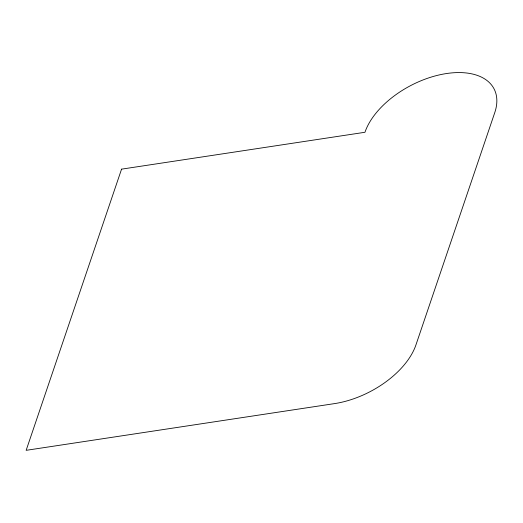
<?xml version="1.0" encoding="UTF-8"?>
<svg xmlns="http://www.w3.org/2000/svg" width="523" height="523" viewBox="0 0 523 523"><rect width="100%" height="100%" fill="white"/><g stroke="black" fill="none" stroke-linecap="round" stroke-linejoin="round"><path stroke-width="0.78" d="M121.565 169.151L26.15 450.329L334.445 403.625A72.449 41.559 -27.7 0 0 415.948 344.892L494.765 112.615A72.449 41.559 -27.7 0 0 446.452 73.547A72.449 41.559 -27.7 0 0 364.956 132.28L121.565 169.151"/></g></svg>
